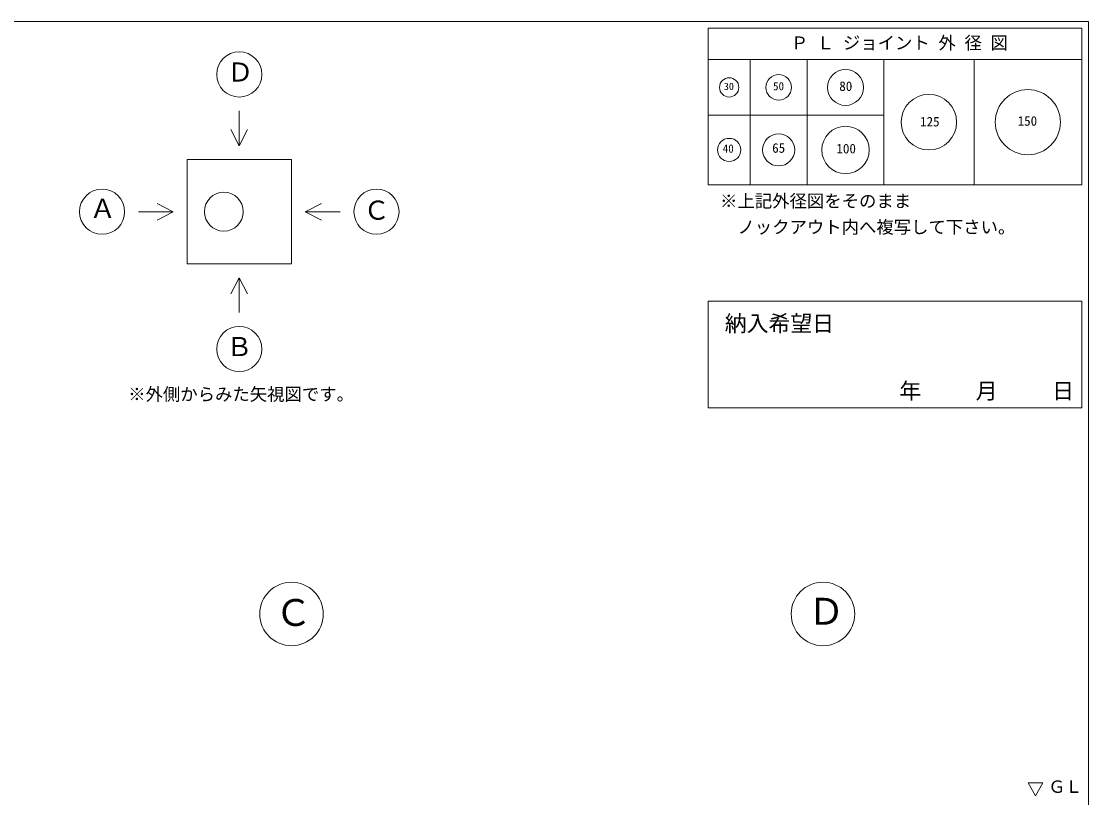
# Model space of a CAD drawing. Units: millimetres, scale not verified. Extents: x -6420 to 6420, y -3016 to 3016.
# Drawn here: x 2323 to 6420, y 38 to 3016 of the extents above; entities that cross this region are included whole.
import ezdxf
from ezdxf.enums import TextEntityAlignment as Align

# ---------------------------------------------------------------- set-up
doc = ezdxf.new("R2010")
doc.units = ezdxf.units.MM
doc.header["$LTSCALE"] = 20
for name, color, linetype, lineweight in [('0-2_waku', 7, 'Continuous', 18), ('0-3_gaikei', 7, 'Continuous', 18), ('0-5_sunpou', 7, 'Continuous', 5), ('0-D_文字１', 7, 'Continuous', 18)]:
    doc.layers.add(name, color=color, linetype=linetype, lineweight=lineweight)
doc.styles.add('ＭＳ ゴシック', font='')
doc.styles.get('ＭＳ ゴシック').set_extended_font_data('MS Gothic')

msp = doc.modelspace()

# ---------------------------------------------------------------- linework, layer by layer
at = {"layer": '0-2_waku'}
for p, q in [((-1739.54, 3016.31), (6420.46, 3016.31)), ((6420.46, 3016.31), (6420.46, -2683.69)), ((4960.46, 2989.64), (4960.46, 2389.64)), ((4960.46, 2989.64), (6393.79, 2989.64)), ((4960.46, 2989.64), (6393.79, 2989.64)), ((4960.46, 2989.64), (6393.79, 2989.64)), ((4960.46, 2989.64), (4960.46, 2389.64)), ((4960.46, 2989.64), (6393.79, 2989.64)), ((4960.46, 2989.64), (6393.79, 2989.64)), ((4960.46, 2989.64), (6393.79, 2989.64)), ((6393.79, 2989.64), (6393.79, 2389.64)), ((6393.79, 2989.64), (6393.79, 2389.64)), ((4960.46, 2869.64), (6393.79, 2869.64)), ((5120.46, 2869.64), (5120.46, 2389.64)), ((5340.46, 2869.64), (5340.46, 2389.64)), ((5633.79, 2869.64), (5633.79, 2389.64)), ((5980.46, 2869.64), (5980.46, 2389.64)), ((4960.46, 2656.31), (5633.79, 2656.31)), ((6420.46, 2660.06), (6420.46, -2683.69)), ((4960.46, 2389.64), (6393.79, 2389.64)), ((4960.46, 2389.64), (6393.79, 2389.64))]:
    msp.add_line(p, q, dxfattribs=at)
msp.add_lwpolyline([(-1739.54, 3016.31), (6420.46, 3016.31), (6420.46, -2683.69)], dxfattribs=at)
at = {"layer": '0-3_gaikei'}
for p, q in [((3159.94, 2672.6), (3159.94, 2539.27)), ((3159.94, 2539.27), (3127.77, 2601.1)), ((3159.94, 2539.27), (3192.11, 2601.1)), ((2959.94, 2485.93), (3359.94, 2485.93)), ((2959.94, 2485.93), (2959.94, 2085.93)), ((3359.94, 2485.93), (3359.94, 2085.93)), ((2906.61, 2285.93), (2844.77, 2318.1)), ((3413.27, 2285.93), (3475.11, 2318.1)), ((2773.27, 2285.93), (2906.61, 2285.93)), ((2906.61, 2285.93), (2844.77, 2253.76)), ((2959.94, 2085.93), (3359.94, 2085.93)), ((3159.94, 2032.6), (3127.77, 1970.76)), ((3159.94, 2032.6), (3192.11, 1970.76)), ((3159.94, 1899.27), (3159.94, 2032.6))]:
    msp.add_line(p, q, dxfattribs=at)
msp.add_lwpolyline([(3546.61, 2285.93), (3413.27, 2285.93), (3475.11, 2253.76)], dxfattribs=at)
for centre, radius in [((3159.94, 2812.6), 86.67), ((2633.27, 2285.93), 86.67), ((3100.62, 2285.93), 74.67), ((3686.61, 2285.93), 86.67), ((3159.94, 1759.27), 86.67), ((3360.46, 742.64), 121.88), ((5400.46, 742.64), 121.88)]:
    msp.add_circle(centre, radius, dxfattribs=at)
at = {"layer": '0-5_sunpou', "lineweight": 18}
msp.add_lwpolyline([(4960.46, 1942.58), (4960.46, 1533.64), (6393.79, 1533.64), (6393.79, 1942.58)], close=True, dxfattribs=at)
for centre, radius in [((5487.13, 2762.97), 69), ((5040.46, 2762.97), 37), ((5230.46, 2762.97), 49), ((6187.13, 2629.64), 125), ((5807.13, 2629.64), 106.5), ((5230.46, 2522.97), 61.5), ((5487.13, 2522.97), 91), ((5040.46, 2522.97), 44.5)]:
    msp.add_circle(centre, radius, dxfattribs=at)
at = {"layer": '0-D_文字１'}
for p, q in [((6216.21, 44.41), (6187.77, 95)), ((6187.77, 95), (6244.64, 95)), ((6216.21, 44.41), (6244.64, 95))]:
    msp.add_line(p, q, dxfattribs=at)

# ---------------------------------------------------------------- texts
at = {"layer": '0-5_sunpou', "style": 'ＭＳ ゴシック'}
for s, height, p in [('30', 28.04, (5020.41, 2744.44)), ('50', 31.16, (5208.87, 2742.63)), ('80', 36.66, (5463.31, 2738.29)), ('125', 36.66, (5773.41, 2602.22)), ('150', 36.66, (6147.94, 2604.87)), ('40', 31.16, (5015.74, 2503.38)), ('65', 36.66, (5205.68, 2501.25)), ('100', 36.66, (5452.18, 2498.79)), ('納入希望日', 61.58, (5023.46, 1808.17))]:
    msp.add_text(s, height=height, dxfattribs=at).set_placement(p, align=Align.BOTTOM_LEFT)
at = {"layer": '0-D_文字１', "style": 'ＭＳ ゴシック'}
for s, height, p in [('Ｐ Ｌ ジョイント 外 径 図', 48.88, (5277.29, 2894.73)), ('Ｄ', 73.31, (3113.77, 2763.26)), ('Ａ', 73.31, (2585.6, 2240.24)), ('※上記外径図をそのまま', 48.88, (5005.52, 2288.04)), ('Ｃ', 73.31, (3636.78, 2233.29)), ('\u3000ノックアウト内へ複写して下さい。', 48.88, (5005.52, 2188.04)), ('Ｂ', 73.31, (3110.11, 1709.93)), ('※外側からみた矢視図です。', 48.88, (2733.55, 1546.78)), ('\u3000\u3000\u3000年     月     日', 61.58, (5441.7, 1549.28)), ('Ｃ', 103.1, (3296.96, 665.85)), ('Ｄ', 103.1, (5342.76, 670.5)), ('ＧＬ', 47.65, (6265.92, 42.17))]:
    msp.add_text(s, height=height, dxfattribs=at).set_placement(p, align=Align.BOTTOM_LEFT)

doc.saveas('drawing.dxf')
